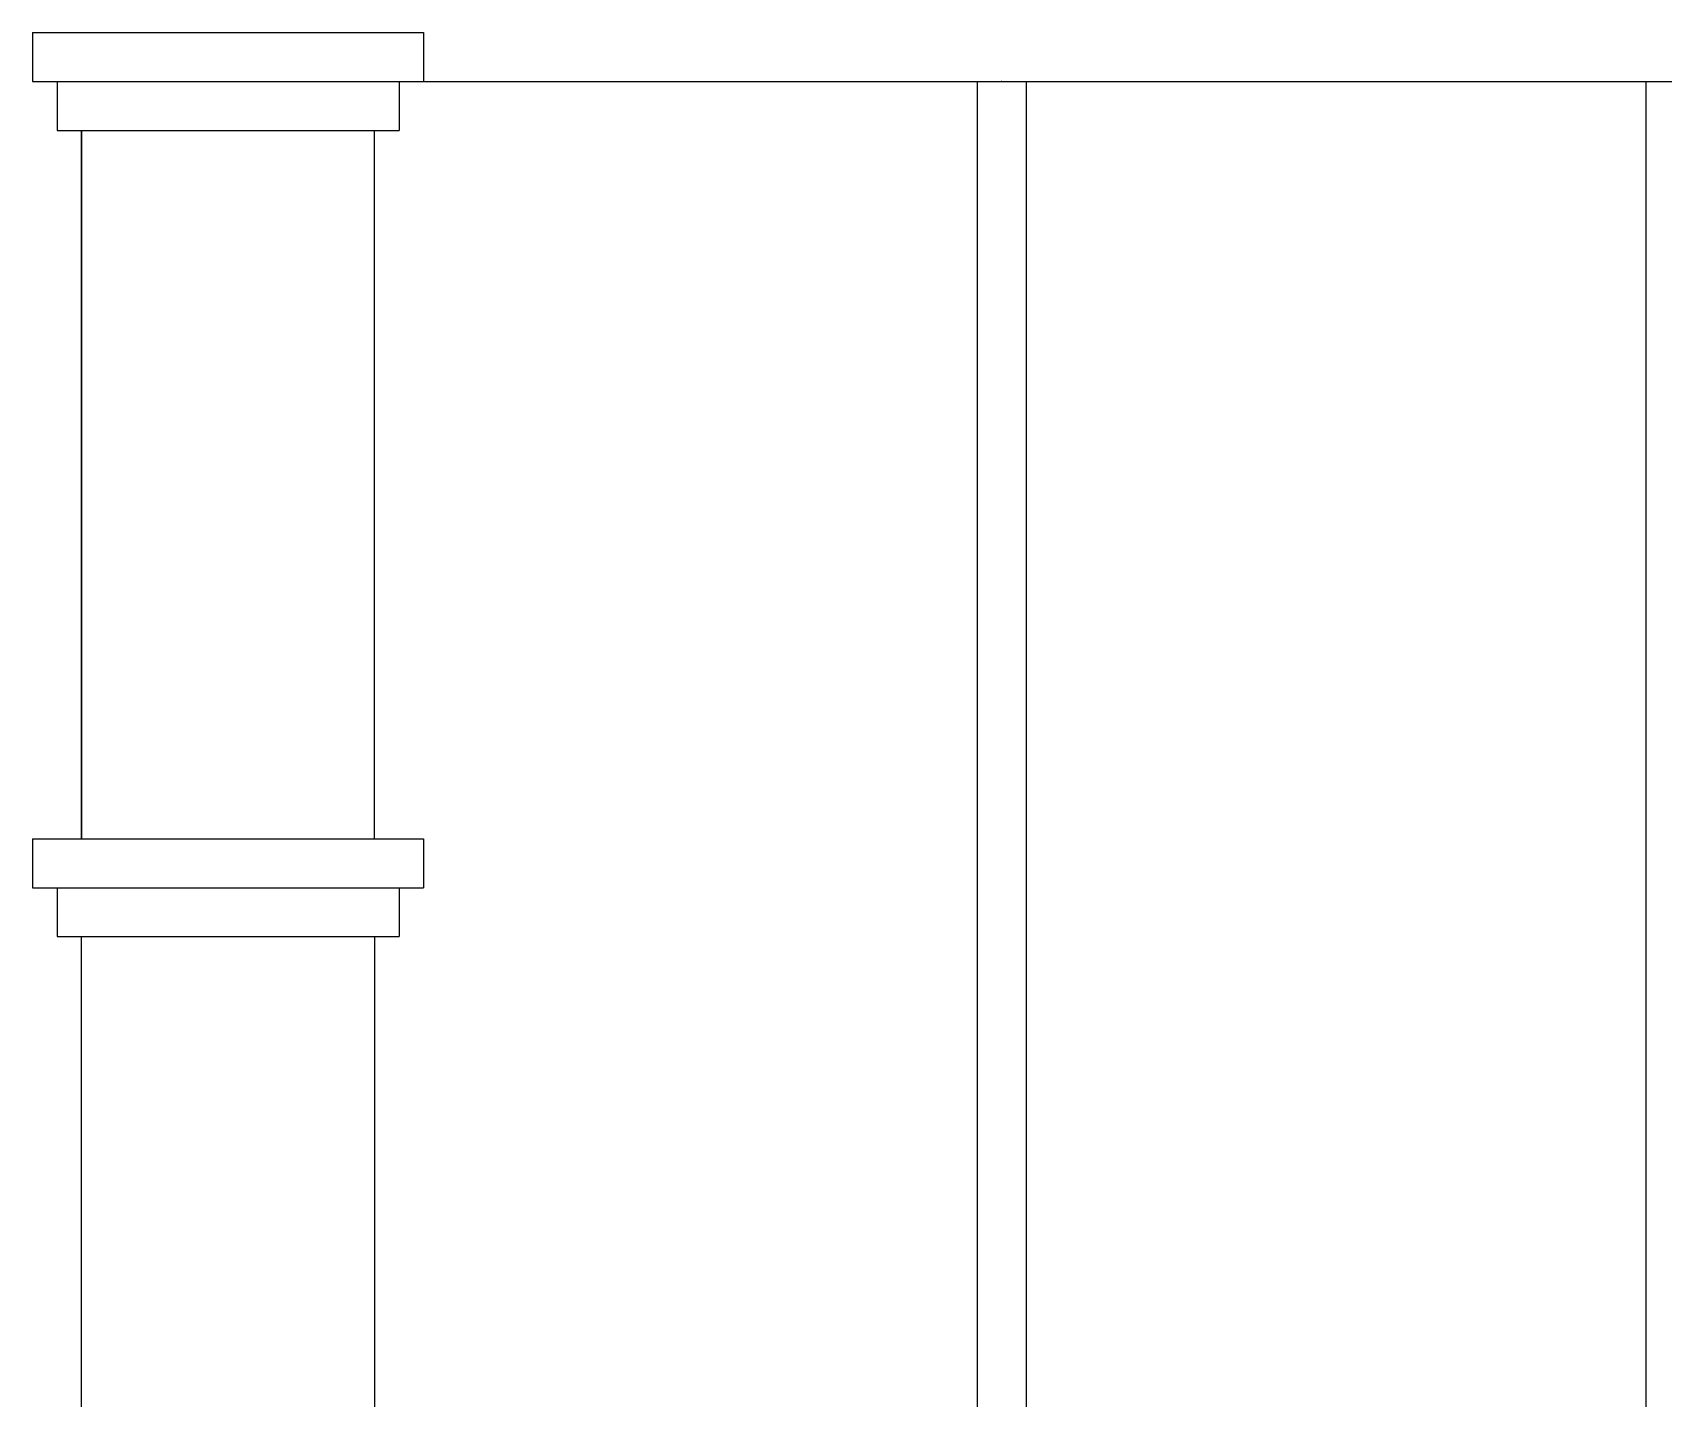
# Model space of a CAD drawing. Header units: inches. Extents: x -343 to 13887, y -13069 to -746.
# Drawn here: x 3363.7 to 3430.5, y -9189.1 to -9133.2 of the extents above; entities that cross this region are included whole.
import ezdxf

# ---------------------------------------------------------------- set-up
doc = ezdxf.new("R2010")
doc.units = ezdxf.units.IN
doc.header["$LTSCALE"] = 17
doc.header["$MEASUREMENT"] = 0
doc.layers.add('OUTLINE', color=1, linetype='Continuous', lineweight=25)

msp = doc.modelspace()

# ---------------------------------------------------------------- linework, layer by layer
at = {"layer": 'OUTLINE'}
for p, q in [((3363.726, -9133.163), (3379.726, -9133.163)), ((3363.726, -9133.163), (3363.726, -9135.163)), ((3379.726, -9133.163), (3379.726, -9135.163)), ((3363.726, -9135.163), (3364.726, -9135.163)), ((3364.726, -9135.163), (3364.726, -9137.163)), ((3364.726, -9135.163), (3378.726, -9135.163)), ((3376.02, -9135.163), (3484.503, -9135.163)), ((3378.726, -9135.163), (3379.726, -9135.163)), ((3378.726, -9135.163), (3378.726, -9137.163)), ((3402.386, -9135.163), (3402.386, -9201.253)), ((3404.386, -9135.163), (3404.386, -9201.253)), ((3429.752, -9135.163), (3429.752, -9206.403)), ((3364.726, -9137.163), (3378.726, -9137.163)), ((3365.726, -9137.163), (3365.726, -9166.163)), ((3377.726, -9166.163), (3377.726, -9137.163)), ((3377.726, -9166.163), (3377.726, -9137.163)), ((3363.726, -9166.163), (3379.726, -9166.163)), ((3363.726, -9166.163), (3363.726, -9168.163)), ((3379.726, -9166.163), (3379.726, -9168.163)), ((3363.726, -9168.163), (3364.726, -9168.163)), ((3364.726, -9168.163), (3364.726, -9170.163)), ((3364.726, -9168.163), (3378.726, -9168.163)), ((3378.726, -9168.163), (3379.726, -9168.163)), ((3378.726, -9168.163), (3378.726, -9170.163)), ((3364.726, -9170.163), (3378.726, -9170.163))]:
    msp.add_line(p, q, dxfattribs=at)
for points in [[(3365.726, -9133.163), (3377.726, -9133.163)], [(3365.726, -9166.163), (3365.726, -9137.163)], [(3365.726, -9166.163), (3377.726, -9166.163)], [(3377.726, -9170.163), (3377.726, -9201.253), (3365.726, -9201.253), (3365.726, -9170.163)]]:
    msp.add_lwpolyline(points, dxfattribs=at)
msp.add_point((3403.386, -9135.163), dxfattribs=at)

doc.saveas('drawing.dxf')
